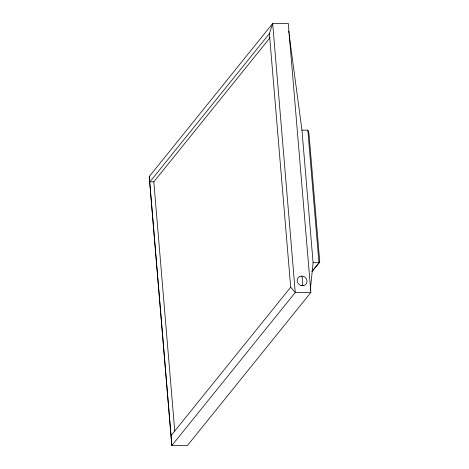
<?xml version="1.0" encoding="UTF-8"?>
<svg xmlns="http://www.w3.org/2000/svg" width="469" height="469" viewBox="0 0 469 469"><rect width="100%" height="100%" fill="white"/><g stroke="black" fill="none" stroke-linecap="round" stroke-linejoin="round"><path stroke-width="0.7" d="M310.302 290.393L313.093 262.71L301.96 130.142L289.133 34.665M301.221 285.674L301.233 285.557A5.048 4.649 38.9 0 1 297.223 280.913A5.048 4.649 38.9 0 1 300.453 276.259L302.98 276.253A5.048 4.649 38.9 0 1 306.984 280.89A5.048 4.649 38.9 0 1 303.76 285.551L303.748 285.668M270.085 37.62L153.82 181.814L149.916 181.82L269.399 33.639L272.682 23.485L288.294 23.45L310.883 292.433L187.453 445.515L171.836 445.55L149.248 176.567L272.682 23.485L295.265 292.468L171.836 445.55L149.248 176.567M171.208 435.408L290.692 287.221L269.399 33.639M312.096 271.199L319.752 261.995L308.942 133.278L307.816 130.13L301.96 130.142M311.944 271.674L319.752 261.995M301.233 285.557L303.76 285.551M313.093 262.71L318.949 262.699L307.816 130.13M310.883 292.433L295.265 292.468L290.692 287.221M288.646 31.048L288.939 33.223M153.82 181.814L174.749 431.023M301.702 276.089A7.322 1.882 89.9 0 1 302.511 285.715"/></g></svg>
